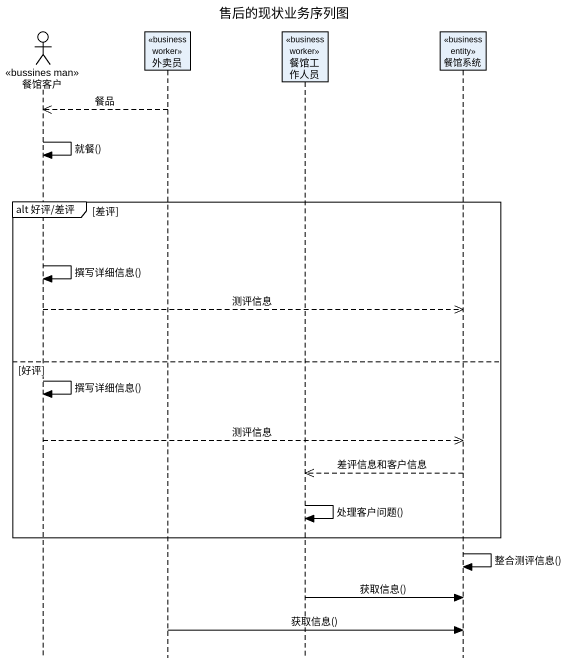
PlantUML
@startuml
title 售后的现状业务序列图
hide footbox
actor 餐馆客户 <<bussines man>>
participant 外卖员 <<business worker>>
participant 餐馆工作人员 <<business worker>>
participant 餐馆系统 <<business entity>>

外卖员 -->> 餐馆客户 : 餐品
餐馆客户 -> 餐馆客户 : 就餐()
group alt 好评/差评 [差评]
  餐馆客户 -> 餐馆客户 : 撰写详细信息()
  餐馆客户 -->> 餐馆系统 : 测评信息
else 好评
  餐馆客户 -> 餐馆客户 : 撰写详细信息()
  餐馆客户 -->> 餐馆系统 : 测评信息
  餐馆系统 -->> 餐馆工作人员 : 差评信息和客户信息
  餐馆工作人员 -> 餐馆工作人员 : 处理客户问题()
end
餐馆系统 -> 餐馆系统 : 整合测评信息()
餐馆工作人员 -> 餐馆系统 : 获取信息()
外卖员 -> 餐馆系统 : 获取信息()
@enduml
